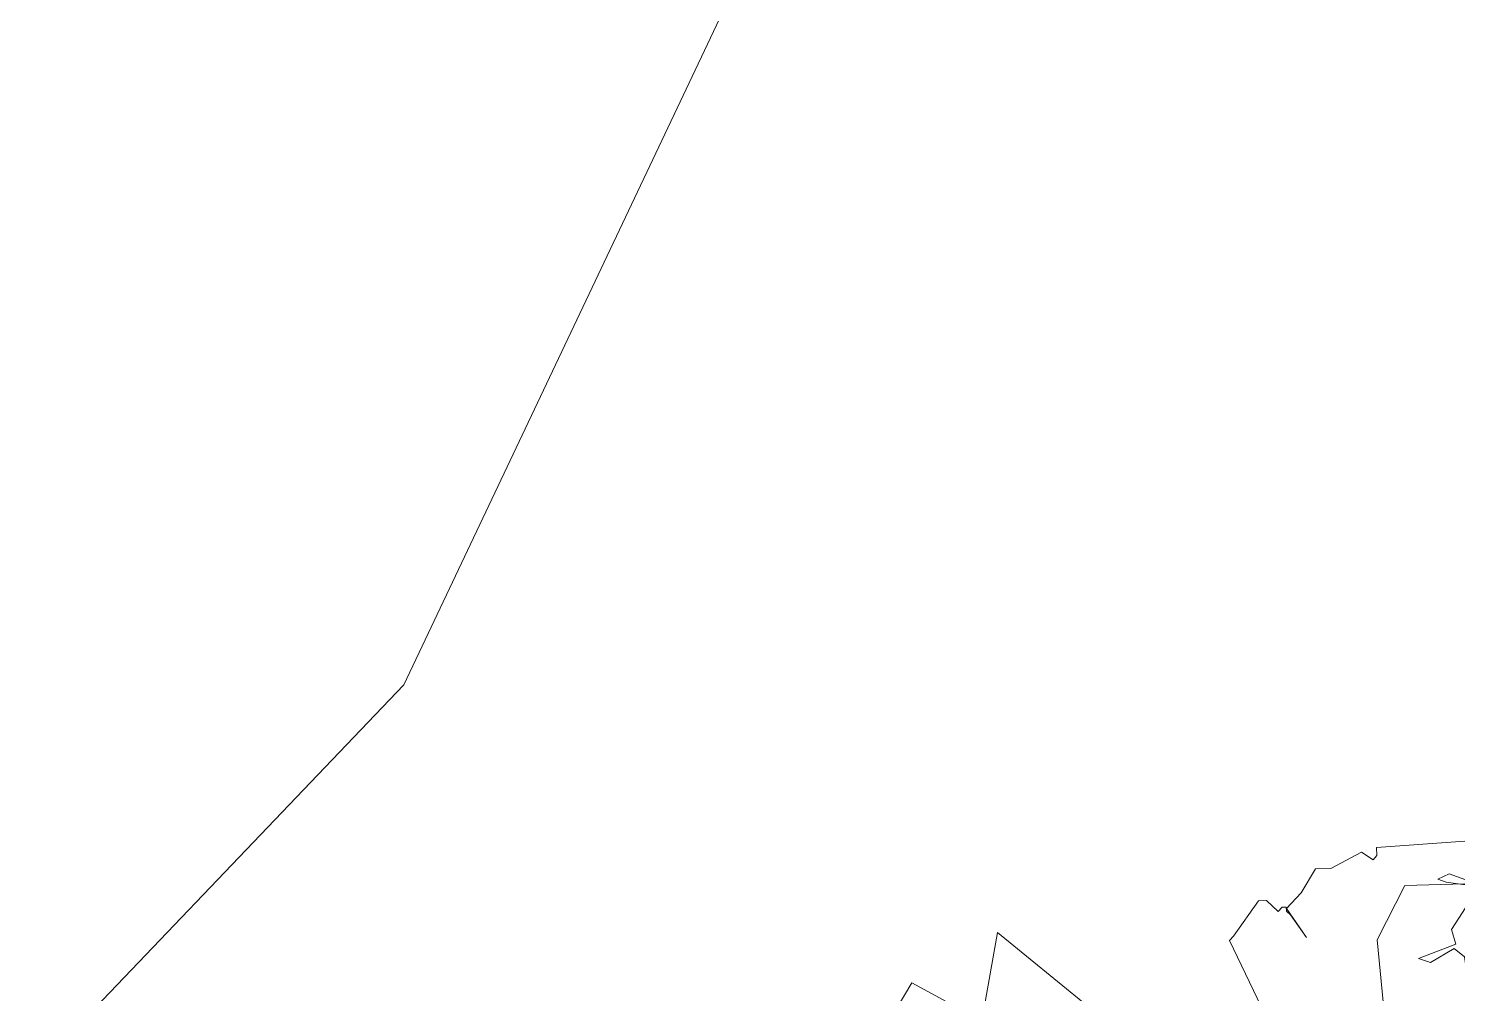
# Model space of a CAD drawing. Header units: metres. Extents: x -71 to 881, y -503 to 661.
# Drawn here: x 113.46 to 120.21, y 521.08 to 525.64 of the extents above; entities that cross this region are included whole.
import ezdxf

# ---------------------------------------------------------------- set-up
doc = ezdxf.new("R2010")
doc.units = ezdxf.units.M
doc.layers.add('04. Pisos', color=8, linetype='Continuous', lineweight=5)
doc.layers.add('ARBRE', color=100, linetype='Continuous', lineweight=13, true_color=0x00ff3f)

# ---------------------------------------------------------------- blocks, each defined once
blk = doc.blocks.new('WMF2', base_point=(0, 0.01))
at = {"color": 251, "lineweight": 0, "true_color": 0x636466}
for points in [[(149.6, -221.91), (157.24, -218.9), (158.3, -210.64), (152.62, -198.66)], [(162.25, -221.47), (162.55, -220.76), (164.41, -221.19), (167.6, -217.66), (169.53, -216.89), (170.28, -213.15), (171.44, -210.43), (167.5, -207.63), (170.63, -209.8), (171.33, -210.11), (171.53, -210.62), (172.06, -210.42), (172.36, -209.7), (174.37, -210.56), (175.39, -210.16), (176.98, -204.42), (177.29, -203.7), (165.65, -192.21)], [(192.69, -188.7), (207.51, -193.95), (205.44, -181.84), (216.23, -183.49), (218.11, -173.58)], [(151.61, -227.39), (162.65, -222.48), (162.25, -221.47), (162.25, -221.47)], [(147.98, -213.1), (150.4, -210.17), (152.11, -210.17), (147.98, -213.72), (149.19, -215.41), (147.98, -220.65), (149.19, -221.87), (152.11, -221.27), (153.32, -221.27), (152.11, -222.48), (145.66, -222.48), (143.95, -223.57), (142.74, -223.57), (143.95, -222.48), (142.74, -221.27), (145.66, -216.64), (145.66, -214.32), (143.95, -212.49), (142.74, -212.49), (145.04, -210.17), (146.26, -212.49), (147.98, -213.1), (147.98, -213.1)]]:
    blk.add_lwpolyline(points, dxfattribs=at)

msp = doc.modelspace()

# ---------------------------------------------------------------- linework, layer by layer
at = {"layer": '04. Pisos'}
msp.add_lwpolyline([(119.3935, 539.3526), (118.0292, 528.4458), (115.2309, 522.5422), (111.2334, 518.3598), (104.78, 511.6076), (102.7763, 505.8068), (100.5173, 499.2668)], dxfattribs=at)

# ---------------------------------------------------------------- block references
at = {"layer": 'ARBRE', "color": 251, "lineweight": 5, "true_color": 0x636466, "xscale": 0.03451886634015593, "yscale": 0.03451886634015593, "zscale": 0.03451886634015593, "rotation": 160.1685466476646}
msp.add_blockref('WMF2', (122.5038, 512.6439), dxfattribs=at)

doc.saveas('drawing.dxf')
